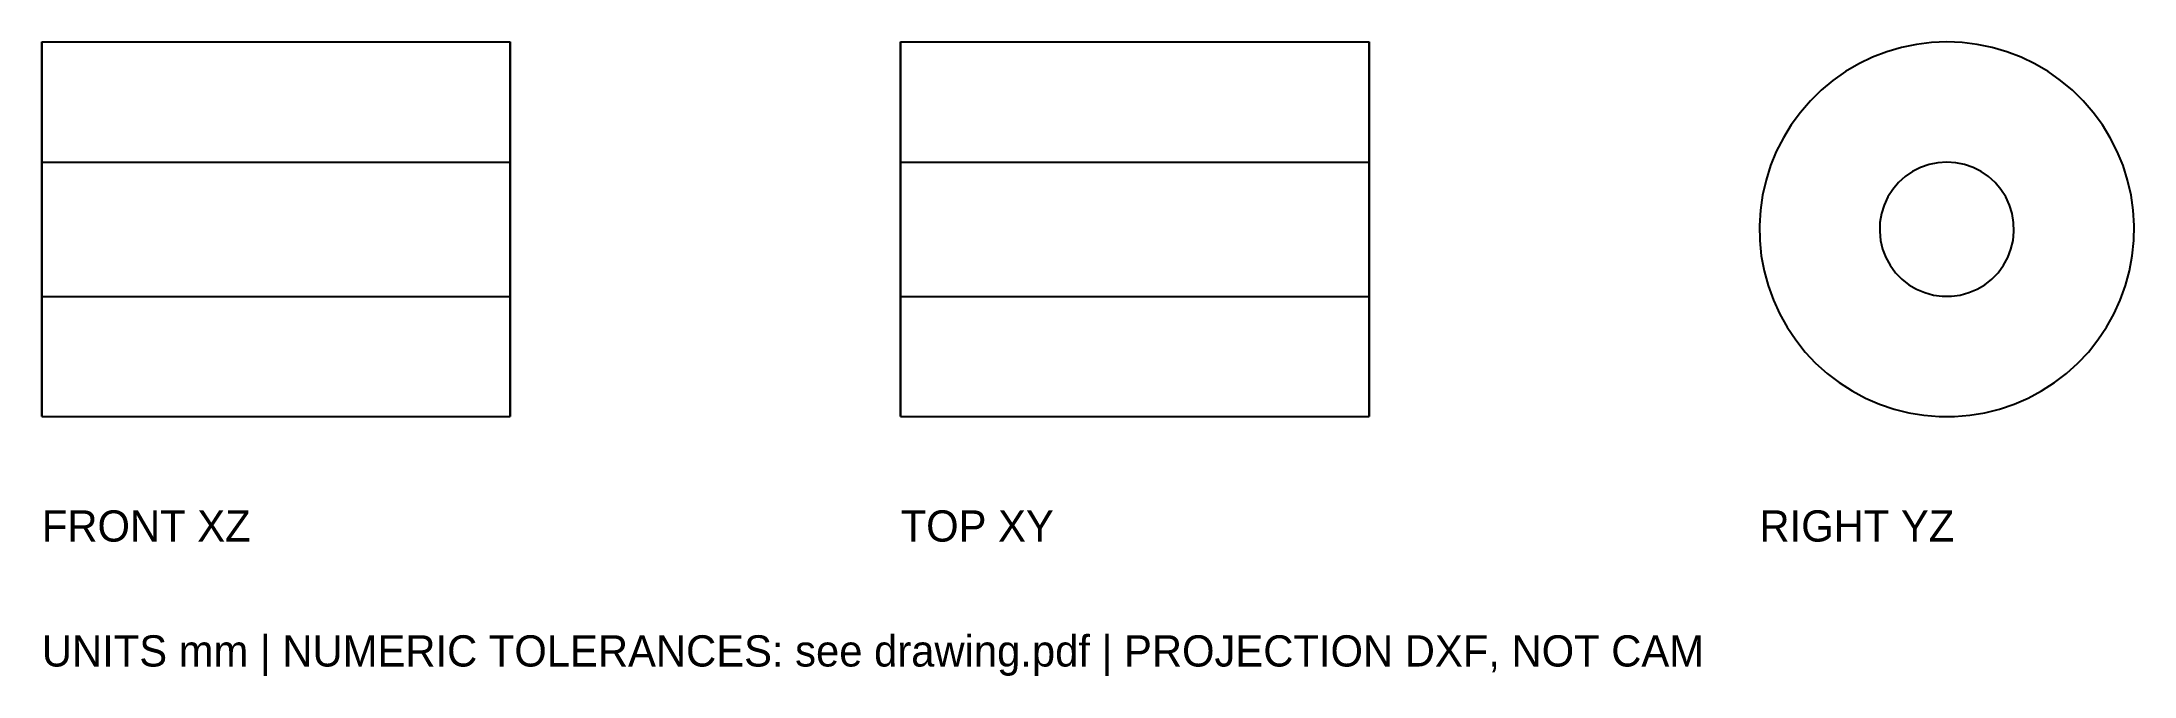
# Model space of a CAD drawing. Header units: millimetres. Extents: x 0 to 134, y -17 to 24.
import ezdxf

# ---------------------------------------------------------------- set-up
doc = ezdxf.new("R2010")
doc.units = ezdxf.units.MM
for name, color, linetype in [('VIEW_1_HIDDEN', 8, 'Continuous'), ('VIEW_1_VISIBLE', 7, 'Continuous'), ('VIEW_2_HIDDEN', 8, 'Continuous'), ('VIEW_2_VISIBLE', 7, 'Continuous'), ('VIEW_3_HIDDEN', 8, 'Continuous'), ('VIEW_3_VISIBLE', 7, 'Continuous')]:
    doc.layers.add(name, color=color, linetype=linetype)

msp = doc.modelspace()

# ---------------------------------------------------------------- linework, layer by layer
at = {"layer": 'VIEW_1_HIDDEN'}
for points in [[(0, 0), (0, 0.3), (0, 1.19), (0, 2.62), (0, 4.52), (0, 6.79), (0, 9.33), (0, 12), (0, 14.67), (0, 17.21), (0, 19.48), (0, 21.38), (0, 22.81), (0, 23.7), (0, 24)], [(30, 0), (30, 0.3), (30, 1.19), (30, 2.62), (30, 4.52), (30, 6.79), (30, 9.33), (30, 12), (30, 14.67), (30, 17.21), (30, 19.48), (30, 21.38), (30, 22.81), (30, 23.7), (30, 24)], [(0, 16.3), (0, 16.19), (0, 15.87), (0, 15.36), (0, 14.68), (0, 13.87), (0, 12.96), (0, 12), (0, 11.04), (0, 10.13), (0, 9.32), (0, 8.64), (0, 8.13), (0, 7.81), (0, 7.7)], [(0, 7.7), (0, 7.81), (0, 8.13), (0, 8.64), (0, 9.32), (0, 10.13), (0, 11.04), (0, 12), (0, 12.96), (0, 13.87), (0, 14.68), (0, 15.36), (0, 15.87), (0, 16.19), (0, 16.3)], [(0, 16.3), (30, 16.3)], [(30, 16.3), (30, 16.19), (30, 15.87), (30, 15.36), (30, 14.68), (30, 13.87), (30, 12.96), (30, 12), (30, 11.04), (30, 10.13), (30, 9.32), (30, 8.64), (30, 8.13), (30, 7.81), (30, 7.7)], [(30, 7.7), (30, 7.81), (30, 8.13), (30, 8.64), (30, 9.32), (30, 10.13), (30, 11.04), (30, 12), (30, 12.96), (30, 13.87), (30, 14.68), (30, 15.36), (30, 15.87), (30, 16.19), (30, 16.3)], [(0, 7.7), (30, 7.7)]]:
    msp.add_lwpolyline(points, dxfattribs=at)
at = {"layer": 'VIEW_1_VISIBLE'}
for points in [[(0, 24), (30, 24)], [(0, 24), (0, 23.7), (0, 22.81), (0, 21.38), (0, 19.48), (0, 17.21), (0, 14.67), (0, 12), (0, 9.33), (0, 6.79), (0, 4.52), (0, 2.62), (0, 1.19), (0, 0.3), (0, 0)], [(30, 24), (30, 23.7), (30, 22.81), (30, 21.38), (30, 19.48), (30, 17.21), (30, 14.67), (30, 12), (30, 9.33), (30, 6.79), (30, 4.52), (30, 2.62), (30, 1.19), (30, 0.3), (30, 0)], [(0, 0), (30, 0)]]:
    msp.add_lwpolyline(points, dxfattribs=at)
at = {"layer": 'VIEW_2_HIDDEN'}
for points in [[(55, 0), (55, 0.3), (55, 1.19), (55, 2.62), (55, 4.52), (55, 6.79), (55, 9.33), (55, 12), (55, 14.67), (55, 17.21), (55, 19.48), (55, 21.38), (55, 22.81), (55, 23.7), (55, 24)], [(85, 0), (85, 0.3), (85, 1.19), (85, 2.62), (85, 4.52), (85, 6.79), (85, 9.33), (85, 12), (85, 14.67), (85, 17.21), (85, 19.48), (85, 21.38), (85, 22.81), (85, 23.7), (85, 24)], [(55, 7.7), (55, 7.81), (55, 8.13), (55, 8.64), (55, 9.32), (55, 10.13), (55, 11.04), (55, 12), (55, 12.96), (55, 13.87), (55, 14.68), (55, 15.36), (55, 15.87), (55, 16.19), (55, 16.3)], [(55, 16.3), (55, 16.27), (55, 16.19), (55, 16.06), (55, 15.87), (55, 15.64), (55, 15.36), (55, 15.04), (55, 14.68), (55, 14.29), (55, 13.87), (55, 13.42), (55, 12.96), (55, 12.48), (55, 12)], [(55, 16.3), (85, 16.3)], [(85, 7.7), (85, 7.81), (85, 8.13), (85, 8.64), (85, 9.32), (85, 10.13), (85, 11.04), (85, 12), (85, 12.96), (85, 13.87), (85, 14.68), (85, 15.36), (85, 15.87), (85, 16.19), (85, 16.3)], [(85, 16.3), (85, 16.27), (85, 16.19), (85, 16.06), (85, 15.87), (85, 15.64), (85, 15.36), (85, 15.04), (85, 14.68), (85, 14.29), (85, 13.87), (85, 13.42), (85, 12.96), (85, 12.48), (85, 12)], [(55, 12), (55, 11.52), (55, 11.04), (55, 10.58), (55, 10.13), (55, 9.71), (55, 9.32), (55, 8.96), (55, 8.64), (55, 8.36), (55, 8.13), (55, 7.94), (55, 7.81), (55, 7.73), (55, 7.7)], [(85, 12), (85, 11.52), (85, 11.04), (85, 10.58), (85, 10.13), (85, 9.71), (85, 9.32), (85, 8.96), (85, 8.64), (85, 8.36), (85, 8.13), (85, 7.94), (85, 7.81), (85, 7.73), (85, 7.7)], [(55, 7.7), (85, 7.7)]]:
    msp.add_lwpolyline(points, dxfattribs=at)
at = {"layer": 'VIEW_2_VISIBLE'}
for points in [[(55, 24), (55, 23.92), (55, 23.7), (55, 23.33), (55, 22.81), (55, 22.16), (55, 21.38), (55, 20.49), (55, 19.48), (55, 18.38), (55, 17.21), (55, 15.96), (55, 14.67), (55, 13.34), (55, 12)], [(55, 24), (85, 24)], [(85, 24), (85, 23.92), (85, 23.7), (85, 23.33), (85, 22.81), (85, 22.16), (85, 21.38), (85, 20.49), (85, 19.48), (85, 18.38), (85, 17.21), (85, 15.96), (85, 14.67), (85, 13.34), (85, 12)], [(55, 12), (55, 10.66), (55, 9.33), (55, 8.04), (55, 6.79), (55, 5.62), (55, 4.52), (55, 3.51), (55, 2.62), (55, 1.84), (55, 1.19), (55, 0.67), (55, 0.3), (55, 0.08), (55, 0)], [(85, 12), (85, 10.66), (85, 9.33), (85, 8.04), (85, 6.79), (85, 5.62), (85, 4.52), (85, 3.51), (85, 2.62), (85, 1.84), (85, 1.19), (85, 0.67), (85, 0.3), (85, 0.08), (85, 0)], [(55, 0), (85, 0)]]:
    msp.add_lwpolyline(points, dxfattribs=at)
at = {"layer": 'VIEW_3_HIDDEN'}
for points in [[(122, 24), (121.02, 23.96), (120.05, 23.84), (119.09, 23.64), (118.15, 23.37), (117.24, 23.01), (116.36, 22.59), (115.51, 22.1), (114.71, 21.53), (113.96, 20.91), (113.26, 20.22), (112.62, 19.48), (112.04, 18.69), (111.53, 17.86), (111.08, 16.98), (110.71, 16.08), (110.42, 15.15), (110.2, 14.19), (110.06, 13.22), (110, 12.24), (110.02, 11.27), (110.12, 10.29), (110.3, 9.33), (110.56, 8.39), (110.89, 7.46), (111.3, 6.57), (111.77, 5.72), (112.32, 4.91), (112.93, 4.14), (113.6, 3.43), (114.33, 2.77), (115.11, 2.18), (115.93, 1.65), (116.79, 1.19), (117.69, 0.8), (118.62, 0.49), (119.57, 0.25), (120.53, 0.09), (121.51, 0.01), (122.49, 0.01), (123.47, 0.09), (124.43, 0.25), (125.38, 0.49), (126.31, 0.8), (127.21, 1.19), (128.07, 1.65), (128.89, 2.18), (129.67, 2.77), (130.4, 3.43), (131.07, 4.14), (131.68, 4.91), (132.23, 5.72), (132.7, 6.57), (133.11, 7.46), (133.44, 8.39), (133.7, 9.33), (133.88, 10.29), (133.98, 11.27), (134, 12.24), (133.94, 13.22), (133.8, 14.19), (133.58, 15.15), (133.29, 16.08), (132.92, 16.98), (132.47, 17.86), (131.96, 18.69), (131.38, 19.48), (130.74, 20.22), (130.04, 20.91), (129.29, 21.53), (128.49, 22.1), (127.64, 22.59), (126.76, 23.01), (125.85, 23.37), (124.91, 23.64), (123.95, 23.84), (122.98, 23.96)], [(122, 16.3), (121.43, 16.26), (120.86, 16.15), (120.32, 15.96), (119.81, 15.7), (119.34, 15.37), (118.91, 14.99), (118.54, 14.55), (118.23, 14.07), (117.99, 13.55), (117.82, 13), (117.72, 12.43), (117.7, 11.86), (117.76, 11.28), (117.89, 10.73), (118.1, 10.19), (118.38, 9.69), (118.72, 9.22), (119.12, 8.81), (119.57, 8.45), (120.06, 8.16), (120.59, 7.94), (121.14, 7.79), (121.71, 7.71), (122.29, 7.71), (122.86, 7.79), (123.41, 7.94), (123.94, 8.16), (124.43, 8.45), (124.88, 8.81), (125.28, 9.22), (125.62, 9.69), (125.9, 10.19), (126.11, 10.73), (126.24, 11.28), (126.3, 11.86), (126.28, 12.43), (126.18, 13), (126.01, 13.55), (125.77, 14.07), (125.46, 14.55), (125.09, 14.99), (124.66, 15.37), (124.19, 15.7), (123.68, 15.96), (123.14, 16.15), (122.57, 16.26)]]:
    msp.add_lwpolyline(points, close=True, dxfattribs=at)
at = {"layer": 'VIEW_3_VISIBLE'}
for points in [[(122, 24), (121.02, 23.96), (120.05, 23.84), (119.09, 23.64), (118.15, 23.37), (117.24, 23.01), (116.36, 22.59), (115.51, 22.1), (114.71, 21.53), (113.96, 20.91), (113.26, 20.22), (112.62, 19.48), (112.04, 18.69), (111.53, 17.86), (111.08, 16.98), (110.71, 16.08), (110.42, 15.15), (110.2, 14.19), (110.06, 13.22), (110, 12.24), (110.02, 11.27), (110.12, 10.29), (110.3, 9.33), (110.56, 8.39), (110.89, 7.46), (111.3, 6.57), (111.77, 5.72), (112.32, 4.91), (112.93, 4.14), (113.6, 3.43), (114.33, 2.77), (115.11, 2.18), (115.93, 1.65), (116.79, 1.19), (117.69, 0.8), (118.62, 0.49), (119.57, 0.25), (120.53, 0.09), (121.51, 0.01), (122.49, 0.01), (123.47, 0.09), (124.43, 0.25), (125.38, 0.49), (126.31, 0.8), (127.21, 1.19), (128.07, 1.65), (128.89, 2.18), (129.67, 2.77), (130.4, 3.43), (131.07, 4.14), (131.68, 4.91), (132.23, 5.72), (132.7, 6.57), (133.11, 7.46), (133.44, 8.39), (133.7, 9.33), (133.88, 10.29), (133.98, 11.27), (134, 12.24), (133.94, 13.22), (133.8, 14.19), (133.58, 15.15), (133.29, 16.08), (132.92, 16.98), (132.47, 17.86), (131.96, 18.69), (131.38, 19.48), (130.74, 20.22), (130.04, 20.91), (129.29, 21.53), (128.49, 22.1), (127.64, 22.59), (126.76, 23.01), (125.85, 23.37), (124.91, 23.64), (123.95, 23.84), (122.98, 23.96)], [(122, 16.3), (121.43, 16.26), (120.86, 16.15), (120.32, 15.96), (119.81, 15.7), (119.34, 15.37), (118.91, 14.99), (118.54, 14.55), (118.23, 14.07), (117.99, 13.55), (117.82, 13), (117.72, 12.43), (117.7, 11.86), (117.76, 11.28), (117.89, 10.73), (118.1, 10.19), (118.38, 9.69), (118.72, 9.22), (119.12, 8.81), (119.57, 8.45), (120.06, 8.16), (120.59, 7.94), (121.14, 7.79), (121.71, 7.71), (122.29, 7.71), (122.86, 7.79), (123.41, 7.94), (123.94, 8.16), (124.43, 8.45), (124.88, 8.81), (125.28, 9.22), (125.62, 9.69), (125.9, 10.19), (126.11, 10.73), (126.24, 11.28), (126.3, 11.86), (126.28, 12.43), (126.18, 13), (126.01, 13.55), (125.77, 14.07), (125.46, 14.55), (125.09, 14.99), (124.66, 15.37), (124.19, 15.7), (123.68, 15.96), (123.14, 16.15), (122.57, 16.26)]]:
    msp.add_lwpolyline(points, close=True, dxfattribs=at)

# ---------------------------------------------------------------- texts
for s, p in [('FRONT XZ', (0, -8)), ('TOP XY', (55, -8)), ('RIGHT YZ', (110, -8)), ('UNITS mm | NUMERIC TOLERANCES: see drawing.pdf | PROJECTION DXF, NOT CAM', (0, -16))]:
    msp.add_text(s, height=2).set_placement(p)

doc.saveas('drawing.dxf')
